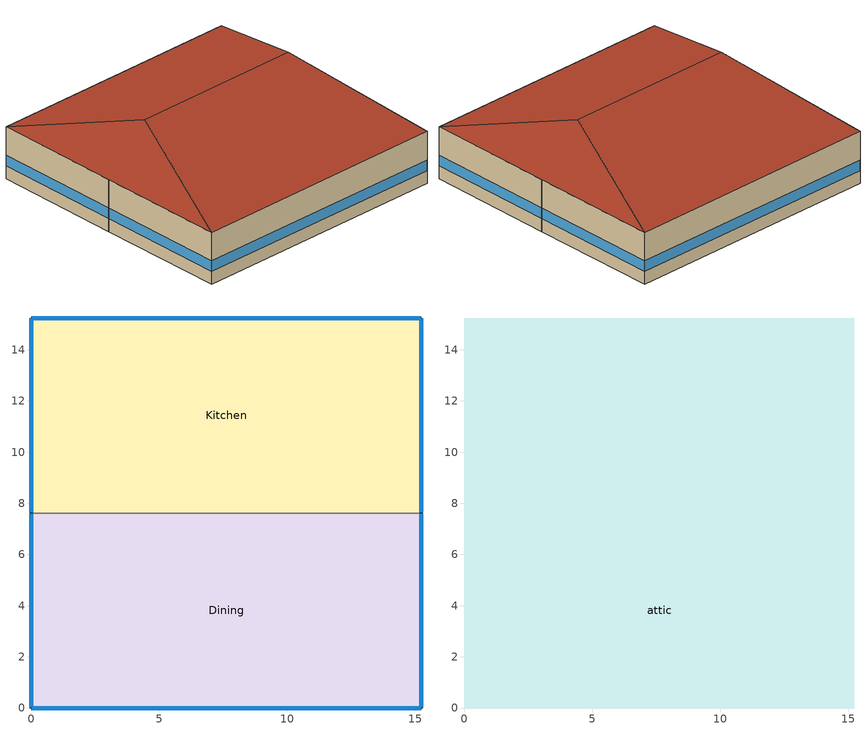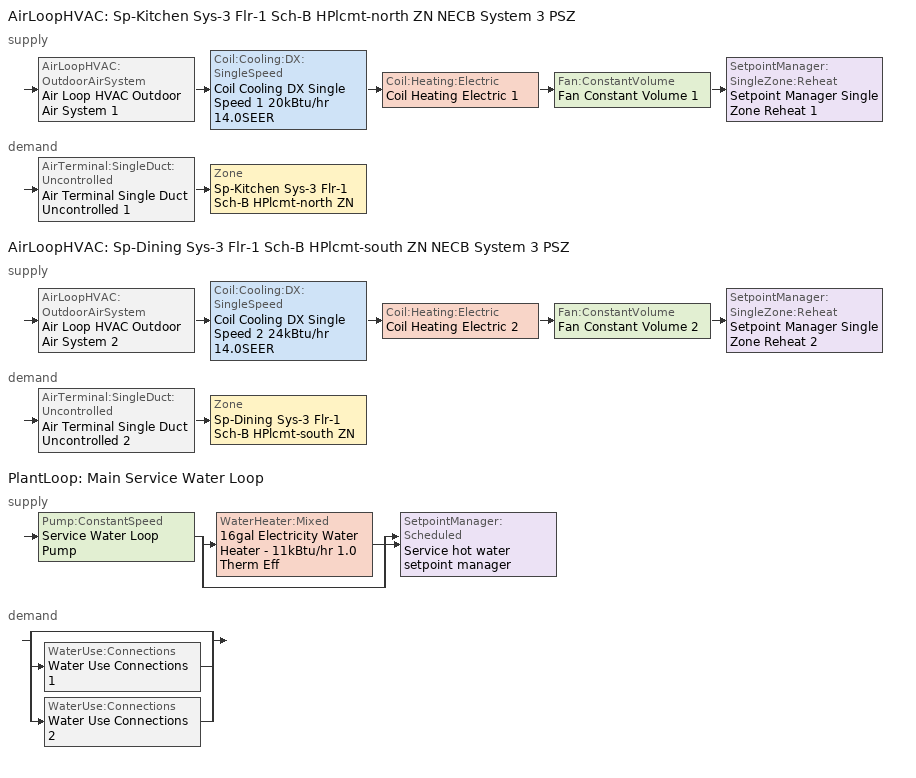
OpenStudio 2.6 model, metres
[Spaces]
Dining
 floor ground: 15.24,7.62 15.24,0 0,0 0,7.62 z0
 wall outside: 0,7.62 0,0 15.24,0 15.24,7.62 z0:3.05
 wall to Kitchen: 15.24,7.62 0,7.62 z0:3.05
 window: 15.24,0.03 15.24,7.6 / 0,7.6 0,0.03 z0.76:1.38; 0.03,0 15.22,0 z0.76:1.37
Kitchen
 floor ground: 15.24,15.24 15.24,7.62 0,7.62 0,15.24 z0
 wall outside: 15.24,7.62 15.24,15.24 0,15.24 0,7.62 z0:3.05
 window: 15.24,7.65 15.24,15.22 / 0,15.22 0,7.65 z0.76:1.38; 15.22,15.24 0.03,15.24 z0.76:1.37
attic
 floor to Dining: 15.24,7.62 15.24,0 0,0 0,7.62 z3.05
 floor to Kitchen: 15.24,15.24 15.24,7.62 0,7.62 0,15.24 z3.05
 roof outside: 12.7,7.62,5.59 15.24,15.24,3.05 0,15.24,3.05 2.54,7.62,5.59; 12.7,7.62,5.59 15.24,0,3.05 15.24,15.24,3.05; 2.54,7.62,5.59 0,15.24,3.05 0,0,3.05; 2.54,7.62,5.59 0,0,3.05 15.24,0,3.05 12.7,7.62,5.59
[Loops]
AirLoopHVAC 'Sp-Kitchen Sys-3 Flr-1 Sch-B HPlcmt-north ZN NECB System 3 PSZ'
 supply: AirLoopHVAC:OutdoorAirSystem 'Air Loop HVAC Outdoor Air System 1' > Coil:Cooling:DX:SingleSpeed 'Coil Cooling DX Single Speed 1 20kBtu/hr 14.0SEER' > Coil:Heating:Electric 'Coil Heating Electric 1' > Fan:ConstantVolume 'Fan Constant Volume 1' > SetpointManager:SingleZone:Reheat 'Setpoint Manager Single Zone Reheat 1'
 demand: AirTerminal:SingleDuct:Uncontrolled 'Air Terminal Single Duct Uncontrolled 1' > Zone 'Sp-Kitchen Sys-3 Flr-1 Sch-B HPlcmt-north ZN'
AirLoopHVAC 'Sp-Dining Sys-3 Flr-1 Sch-B HPlcmt-south ZN NECB System 3 PSZ'
 supply: AirLoopHVAC:OutdoorAirSystem 'Air Loop HVAC Outdoor Air System 2' > Coil:Cooling:DX:SingleSpeed 'Coil Cooling DX Single Speed 2 24kBtu/hr 14.0SEER' > Coil:Heating:Electric 'Coil Heating Electric 2' > Fan:ConstantVolume 'Fan Constant Volume 2' > SetpointManager:SingleZone:Reheat 'Setpoint Manager Single Zone Reheat 2'
 demand: AirTerminal:SingleDuct:Uncontrolled 'Air Terminal Single Duct Uncontrolled 2' > Zone 'Sp-Dining Sys-3 Flr-1 Sch-B HPlcmt-south ZN'
PlantLoop 'Main Service Water Loop'
 supply: Pump:ConstantSpeed 'Service Water Loop Pump' > split
  | WaterHeater:Mixed '16gal Electricity Water Heater - 11kBtu/hr 1.0 Therm Eff'
  | bypass
  join > SetpointManager:Scheduled 'Service hot water setpoint manager'
 demand: split
  | bypass
  | WaterUse:Connections 'Water Use Connections 1'
  | WaterUse:Connections 'Water Use Connections 2'
[Site]
Kuujjuaq AP_QC_CAN: Latitude {deg}=58.1; Longitude {deg}=-68.417; Time Zone {hr}=-5; Elevation {m}=39.9; Terrain=City
[Building]
QuickServiceRestaurant-CAN_QC_Kuujjuaq.AP.719060_CWEC2016.epw created: 2018-10-11 19:08:38 +0000: North Axis {deg}=0; Default Construction Set=BTAP-Mass at hdd = 8550.0; Standards Number of Stories=1; Standards Number of Above Ground Stories=1; Standards Building Type=QuickServiceRestaurant
[Site:WaterMainsTemperature]
Calculation Method=Correlation; Annual Average Outdoor Air Temperature {C}=-3.825; Maximum Difference In Monthly Average Outdoor Air Temperatures {deltaC}=36
[Site:GroundTemperature:BuildingSurface]
19.527, 19.502, 19.536, 19.598, 20.002, 21.64, 22.225, 22.375, 21.449, 20.121, 19.802, 19.633
[ClimateZones]
Climate Zone Institution Name 2=CEC; Climate Zone Document Name 2=California Climate Zone Descriptions; Climate Zone Document Year 2=1995
[SizingPeriod:DesignDay] Barometric Pressure {Pa}=100847; Sky Clearness=0; Rain Indicator=0; Snow Indicator=0; Day of Month=21; Daylight Saving Time Indicator=0; Humidity Indicating Type=Wetbulb; Dry-Bulb Temperature Range Modifier Type=DefaultMultipliers
Name | Maximum Dry-Bulb Temperature {C} | Daily Dry-Bulb Temperature Range {deltaC} | Humidity Indicating Conditions at Maximum Dry-Bulb | Wind Speed {m/s} | Wind Direction {deg} | Month | Day Type | Solar Model Indicator | ASHRAE Taub | ASHRAE Taud
Kuujjuaq AP Ann Htg 99.6% Condns DB | -36.2 | 0 | -36.2 | 2.2 | 220 | 1 | WinterDesignDay | ASHRAEClearSky
Kuujjuaq AP Ann Clg .4% Condns DB=>MWB | 24.1 | 10.3 | 16.2 | 4 | 210 | 7 | SummerDesignDay | ASHRAETau | 0.364 | 2.418
[Material:NoMass] Roughness=Smooth; Thermal Absorptance=0.9; Solar Absorptance=0.7
Name | Thermal Resistance {m2-K/W} | Visible Absorptance
Typical Carpet Pad | 0.21648 | 0.8
Typical Insulation 1 | 6.78179 | 0.7
Typical Insulation 2 | 5.19354 | 0.7
Typical Insulation 3 | 8.26445 | 0.7
Typical Carpet Pad 2 | 2.57255 | 0.8
Typical Carpet Pad 3 | 4.69593 | 0.8
Typical Insulation 4 | 0.714268 | 0.7
Typical Insulation 5 | 0.714286 | 0.7
[Material]
Name | Roughness | Thickness {m} | Conductivity {W/m-K} | Density {kg/m3} | Specific Heat {J/kg-K} | Thermal Absorptance | Solar Absorptance | Visible Absorptance
100mm Normalweight concrete floor | MediumSmooth | 0.1016 | 2.31 | 2322 | 832
G01 13mm gypsum board | Smooth | 0.0127 | 0.16 | 800 | 1090 | 0.9 | 0.7 | 0.5
G05 25mm wood | MediumSmooth | 0.0254 | 0.15 | 608 | 1630 | 0.9 | 0.5 | 0.5
4 in. Normalweight Concrete Floor | MediumRough | 0.1016 | 2.31 | 2322 | 832 | 0.9 | 0.7 | 0.7
1IN Stucco | Smooth | 0.0253 | 0.6918 | 1858 | 837 | 0.9 | 0.7 | 0.92
8IN CONCRETE HW RefBldg | Rough | 0.2032 | 1.311 | 2240 | 836.8 | 0.9 | 0.7 | 0.7
1/2IN Gypsum | Smooth | 0.0127 | 0.16 | 784.9 | 830 | 0.9 | 0.4 | 0.4
Metal Roof Surface; F08 Metal surface | Smooth | 0.0008 | 45.28 | 7824 | 500 | 0.9 | 0.7 | 0.7
6 in. Normalweight Concrete Floor | MediumRough | 0.1524 | 2.31 | 2322 | 832 | 0.9 | 0.7 | 0.7
[Construction]
BTAP-Int-Floor: 100mm Normalweight concrete floor, Typical Carpet Pad
BTAP-Int-Wall: G01 13mm gypsum board, G01 13mm gypsum board
BTAP-Int-Ceiling: Typical Carpet Pad, 100mm Normalweight concrete floor
BTAP-Ext-DaylightDiffuser: SimpleGlazing
BTAP-Int-Door: G05 25mm wood
BTAP-Ext-Floor-Mass:U-0.142: Typical Insulation 1, 4 in. Normalweight Concrete Floor, Typical Carpet Pad
BTAP-Ext-Wall-Mass:U-0.183: 1IN Stucco, 8IN CONCRETE HW RefBldg, Typical Insulation 2, 1/2IN Gypsum
BTAP-Ext-Roof-Metal:U-0.12099999999999998: Metal Roof Surface, Typical Insulation 3
BTAP-Grnd-Floor-Mass:U-0.379: 6 in. Normalweight Concrete Floor, Typical Carpet Pad 2
BTAP-Grnd-Roof-Mass:U-0.21: 6 in. Normalweight Concrete Floor, Typical Carpet Pad 3
BTAP-Ext-Door:U-1.4: F08 Metal surface, Typical Insulation 4
BTAP-Ext-OverHeadDoor:U-1.4: Typical Insulation 5
BTAP-Ext-DaylightDiffuser:U=0.140 SHGC=0.600: SimpleGlazing:U=0.140 SHGC=0.600
[DefaultConstructionSet]
BTAP-Mass at hdd = 8550.0: Default Exterior Surface Constructions=BTAP-Mass at hdd = 8550.0; Default Interior Surface Constructions=Default Surface Constructions 2; Default Ground Contact Surface Constructions=BTAP-Mass at hdd = 8550.0 1; Default Exterior SubSurface Constructions=BTAP-Mass at hdd = 8550.0; Default Interior SubSurface Constructions=Default Sub Surface Constructions 2; Interior Partition Construction=BTAP-Int-Door
[DefaultSurfaceConstructions]
Name | Floor Construction | Wall Construction | Roof Ceiling Construction
Default Surface Constructions 2 | BTAP-Int-Floor | BTAP-Int-Wall | BTAP-Int-Ceiling
BTAP-Mass at hdd = 8550.0 | BTAP-Ext-Floor-Mass:U-0.142 | BTAP-Ext-Wall-Mass:U-0.183 | BTAP-Ext-Roof-Metal:U-0.12099999999999998
BTAP-Mass at hdd = 8550.0 1 | BTAP-Grnd-Floor-Mass:U-0.379 | BTAP-Grnd-Roof-Mass:U-0.21 | BTAP-Grnd-Roof-Mass:U-0.21
[DefaultSubSurfaceConstructions]
Name | Fixed Window Construction | Operable Window Construction | Door Construction | Glass Door Construction | Overhead Door Construction | Skylight Construction | Tubular Daylight Dome Construction | Tubular Daylight Diffuser Construction
Default Sub Surface Constructions 2 | BTAP-Ext-DaylightDiffuser | BTAP-Ext-DaylightDiffuser | BTAP-Int-Door
BTAP-Mass at hdd = 8550.0 | BTAP-Ext-DaylightDiffuser:U=0.140 SHGC=0.600 | BTAP-Ext-DaylightDiffuser:U=0.140 SHGC=0.600 | BTAP-Ext-Door:U-1.4 | BTAP-Ext-DaylightDiffuser:U=0.140 SHGC=0.600 | BTAP-Ext-OverHeadDoor:U-1.4 | BTAP-Ext-DaylightDiffuser:U=0.140 SHGC=0.600 | BTAP-Ext-DaylightDiffuser:U=0.140 SHGC=0.600 | BTAP-Ext-DaylightDiffuser:U=0.140 SHGC=0.600
[WindowMaterial:SimpleGlazingSystem] Solar Heat Gain Coefficient=0.6; Visible Transmittance=0.21
Name | U-Factor {W/m2-K}
SimpleGlazing | 2.2
SimpleGlazing:U=0.140 SHGC=0.600 | 1.4
[Space]
Name | Space Type | Building Story | Thermal Zone | Part of Total Floor Area
Dining | Space Function Dining area - bar lounge/leisure dining | Building Story 1 | Sp-Dining Sys-3 Flr-1 Sch-B HPlcmt-south ZN | Yes
Kitchen | Space Function Food preparation area | Building Story 1 | Sp-Kitchen Sys-3 Flr-1 Sch-B HPlcmt-north ZN | Yes
attic | Space Function - undefined - | Building Story 2 | Sp-attic Sys-0 Flr-2 Sch-- undefined - HPlcmt-core ZN | No
[BuildingStory]
Name | Nominal Z Coordinate {m}
Building Story 1 | 0
Building Story 2 | 3.0488
[SpaceType] Standards Building Type=Space Function
Name | Default Schedule Set | Design Specification Outdoor Air Object | Standards Space Type
Space Function - undefined - | Space Function - undefined - Schedule Set | Space Function - undefined - Ventilation | - undefined -
Space Function Dining area - bar lounge/leisure dining | Space Function Dining area - bar lounge/leisure dining Schedule Set | Space Function Dining area - bar lounge/leisure dining Ventilation | Dining area - bar lounge/leisure dining
Space Function Food preparation area | Space Function Food preparation area Schedule Set | Space Function Food preparation area Ventilation | Food preparation area
[DesignSpecification:OutdoorAir] Outdoor Air Flow per Person {m3/s-person}=0; Outdoor Air Flow Air Changes per Hour {1/hr}=0
Name | Outdoor Air Flow per Floor Area {m3/s-m2} | Outdoor Air Method | Outdoor Air Flow Rate {m3/s}
Space Function - undefined - Ventilation | 0
Space Function Dining area - bar lounge/leisure dining Ventilation | 0.0035814 | Sum | 0
Space Function Food preparation area Ventilation | 0.0013716 | Sum | 0
[DefaultScheduleSet] Infiltration Schedule=Always On
Name | Number of People Schedule | People Activity Level Schedule | Lighting Schedule | Electric Equipment Schedule
Space Function - undefined - Schedule Set
Space Function Dining area - bar lounge/leisure dining Schedule Set; Space Function Food preparation area Schedule Set | NECB-B-Occupancy | NECB-Activity | NECB-B-Occupancy-NECB-B-Lighting-0.0-0.0-0.67-Light Ruleset | NECB-B-Electric-Equipment
[ThermostatSetpoint:DualSetpoint]
Name | Heating Setpoint Temperature Schedule | Cooling Setpoint Temperature Schedule
Space Function - undefined - Thermostat 2
Space Function Food preparation area Thermostat 2; Space Function Dining area - bar lounge/leisure dining Thermostat 2 | NECB-B-Thermostat Setpoint-Heating | NECB-B-Thermostat Setpoint-Cooling
[People:Definition] Number of People Calculation Method=People/Area; Fraction Radiant=0.3
Name | People per Space Floor Area {person/m2}
Space Function Dining area - bar lounge/leisure dining People Definition | 0.100036
Space Function Food preparation area People Definition | 0.0500182
[People] Work Efficiency Schedule=Work Efficiency Schedule; Clothing Insulation Schedule=Clothing Schedule; Air Velocity Schedule=Air Velocity Schedule; Multiplier=1
Name | People Definition | Space or SpaceType
Space Function Dining area - bar lounge/leisure dining People | Space Function Dining area - bar lounge/leisure dining People Definition | Space Function Dining area - bar lounge/leisure dining
Space Function Food preparation area People | Space Function Food preparation area People Definition | Space Function Food preparation area
[Lights:Definition] Design Level Calculation Method=Watts/Area; Fraction Radiant=0.5; Fraction Visible=0.2
Name | Watts per Space Floor Area {W/m2}
Space Function Dining area - bar lounge/leisure dining Lights Definition | 9.99992
Space Function Food preparation area Lights Definition | 11.3999
[Lights] Fraction Replaceable=1
Name | Lights Definition | Space or SpaceType
Space Function Dining area - bar lounge/leisure dining Lights | Space Function Dining area - bar lounge/leisure dining Lights Definition | Space Function Dining area - bar lounge/leisure dining
Space Function Food preparation area Lights | Space Function Food preparation area Lights Definition | Space Function Food preparation area
[ElectricEquipment:Definition] Design Level Calculation Method=Watts/Area; Fraction Radiant=0.5
Name | Watts per Space Floor Area {W/m2}
Space Function Dining area - bar lounge/leisure dining Elec Equip Definition | 1.00036
Space Function Food preparation area Elec Equip Definition | 10.0036
[ElectricEquipment]
Name | Electric Equipment Definition | Space or SpaceType
Space Function Dining area - bar lounge/leisure dining Elec Equip | Space Function Dining area - bar lounge/leisure dining Elec Equip Definition | Space Function Dining area - bar lounge/leisure dining
Space Function Food preparation area Elec Equip | Space Function Food preparation area Elec Equip Definition | Space Function Food preparation area
[SpaceInfiltration:DesignFlowRate] Schedule=Always On Discrete; Design Flow Rate Calculation Method=Flow/ExteriorArea; Flow per Exterior Surface Area {m3/s-m2}=0.00025; Constant Term Coefficient=0; Temperature Term Coefficient=0; Velocity Term Coefficient=0.224; Velocity Squared Term Coefficient=0
Name | Space or SpaceType
attic Infiltration | attic
Dining Infiltration | Dining
Kitchen Infiltration | Kitchen
[ThermalZone] Use Ideal Air Loads=No
Name | Thermostat
Sp-attic Sys-0 Flr-2 Sch-- undefined - HPlcmt-core ZN | Space Function - undefined - Thermostat 2
Sp-Kitchen Sys-3 Flr-1 Sch-B HPlcmt-north ZN | Space Function Food preparation area Thermostat 2
Sp-Dining Sys-3 Flr-1 Sch-B HPlcmt-south ZN | Space Function Dining area - bar lounge/leisure dining Thermostat 2
[Sizing:Zone] Zone Cooling Design Supply Air Temperature Input Method=SupplyAirTemperature; Zone Cooling Design Supply Air Temperature Difference {deltaC}=11.11; Zone Heating Design Supply Air Temperature Input Method=SupplyAirTemperature; Zone Heating Design Supply Air Temperature Difference {deltaC}=11.11; Zone Cooling Design Supply Air Humidity Ratio {kg-H2O/kg-air}=0.0085; Zone Heating Design Supply Air Humidity Ratio {kg-H2O/kg-air}=0.008; Cooling Design Air Flow Method=DesignDay; Heating Design Air Flow Method=DesignDay; Account for Dedicated Outdoor Air System=No; Dedicated Outdoor Air System Control Strategy=NeutralSupplyAir; Dedicated Outdoor Air Low Setpoint Temperature for Design {C}=autosize; Dedicated Outdoor Air High Setpoint Temperature for Design {C}=autosize
Name | Zone Cooling Design Supply Air Temperature {C} | Zone Heating Design Supply Air Temperature {C} | Zone Heating Sizing Factor | Zone Cooling Sizing Factor
Sp-attic Sys-0 Flr-2 Sch-- undefined - HPlcmt-core ZN | 14 | 40
Sp-Kitchen Sys-3 Flr-1 Sch-B HPlcmt-north ZN; Sp-Dining Sys-3 Flr-1 Sch-B HPlcmt-south ZN | 13 | 43 | 1.3 | 1.1
[Zone equipment]
Sp-Kitchen Sys-3 Flr-1 Sch-B HPlcmt-north ZN: Air Terminal Single Duct Uncontrolled 1, Zone HVAC Baseboard Convective Electric 1
Sp-Dining Sys-3 Flr-1 Sch-B HPlcmt-south ZN: Air Terminal Single Duct Uncontrolled 2, Zone HVAC Baseboard Convective Electric 2
[AirLoopHVAC] Design Supply Air Flow Rate {m3/s}=AutoSize
Name | Availability Schedule
Sp-Kitchen Sys-3 Flr-1 Sch-B HPlcmt-north ZN NECB System 3 PSZ | Always On Discrete
Sp-Dining Sys-3 Flr-1 Sch-B HPlcmt-south ZN NECB System 3 PSZ | Sp-Dining Sys-3 Flr-1 Sch-B HPlcmt-south ZN NECB System 3 PSZ Occ Sch
[Sizing:System] Type of Load to Size On=Sensible; Design Outdoor Air Flow Rate {m3/s}=Autosize; Minimum System Air Flow Ratio=1; Preheat Design Temperature {C}=7; Preheat Design Humidity Ratio {kg-H2O/kg-Air}=0.008; Precool Design Temperature {C}=13; Precool Design Humidity Ratio {kg-H2O/kg-Air}=0.008; Central Cooling Design Supply Air Temperature {C}=13; Central Heating Design Supply Air Temperature {C}=43; Sizing Option=NonCoincident; 100% Outdoor Air in Cooling=No; 100% Outdoor Air in Heating=No; Central Cooling Design Supply Air Humidity Ratio {kg-H2O/kg-Air}=0.0085; Central Heating Design Supply Air Humidity Ratio {kg-H2O/kg-Air}=0.008; Cooling Design Air Flow Method=DesignDay; Cooling Design Air Flow Rate {m3/s}=0; Heating Design Air Flow Method=DesignDay; Heating Design Air Flow Rate {m3/s}=0; System Outdoor Air Method=ZoneSum; Zone Maximum Outdoor Air Fraction=1; Cooling Supply Air Flow Rate Per Floor Area {m3/s-m2}=0.00996765; Cooling Fraction of Autosized Cooling Supply Air Flow Rate=1; Cooling Supply Air Flow Rate Per Unit Cooling Capacity {m3/s-W}=3.94755e-05; Heating Supply Air Flow Rate Per Floor Area {m3/s-m2}=0.00996765; Heating Fraction of Autosized Heating Supply Air Flow Rate=1; Heating Fraction of Autosized Cooling Supply Air Flow Rate=1; Heating Supply Air Flow Rate Per Unit Heating Capacity {m3/s-W}=3.15882e-05; Cooling Design Capacity Method=CoolingDesignCapacity; Cooling Design Capacity {W}=autosize; Cooling Design Capacity Per Floor Area {W/m2}=234.7; Fraction of Autosized Cooling Design Capacity=1; Heating Design Capacity Method=HeatingDesignCapacity; Heating Design Capacity {W}=autosize; Heating Design Capacity Per Floor Area {W/m2}=157; Fraction of Autosized Heating Design Capacity=1; Central Cooling Capacity Control Method=OnOff
Sp-Kitchen Sys-3 Flr-1 Sch-B HPlcmt-north ZN NECB System 3 PSZ; Sp-Dining Sys-3 Flr-1 Sch-B HPlcmt-south ZN NECB System 3 PSZ
[Fan:ConstantVolume] Availability Schedule=Always On Discrete; Fan Efficiency=0.39975; Pressure Rise {Pa}=640; Maximum Flow Rate {m3/s}=AutoSize; Motor Efficiency=0.615
Fan Constant Volume 1; Fan Constant Volume 2
[Coil:Heating:Electric] Availability Schedule=Always On Discrete
Coil Heating Electric 1; Coil Heating Electric 2
[Coil:Cooling:DX:SingleSpeed] Availability Schedule=Always On Discrete; Rated Total Cooling Capacity {W}=autosize; Rated Sensible Heat Ratio=autosize; Rated COP {W/W}=3.8248; Rated Air Flow Rate {m3/s}=autosize; Rated Evaporator Fan Power Per Volume Flow Rate {W/(m3/s)}=773.3; Total Cooling Capacity Function of Temperature Curve=DXCOOL-NECB2011-REF-CAPFT; Total Cooling Capacity Function of Flow Fraction Curve=DXCOOL-NECB2011-REF-CAPFFLOW; Energy Input Ratio Function of Temperature Curve=DXCOOL-NECB2011-REF-COOLEIRFT; Energy Input Ratio Function of Flow Fraction Curve=DXCOOL-NECB2011-REF-COOLEIRFFLOW; Part Load Fraction Correlation Curve=DXCOOL-NECB2011-REF-COOLPLFFPLR; Condenser Type=AirCooled; Evaporative Condenser Effectiveness=0; Evaporative Condenser Air Flow Rate {m3/s}=Autosize; Evaporative Condenser Pump Rated Power Consumption {W}=Autosize; Crankcase Heater Capacity {W}=0; Maximum Outdoor Dry-Bulb Temperature for Crankcase Heater Operation {C}=0; Basin Heater Capacity {W/K}=0; Basin Heater Setpoint Temperature {C}=10
Coil Cooling DX Single Speed 1 20kBtu/hr 14.0SEER; Coil Cooling DX Single Speed 2 24kBtu/hr 14.0SEER
[Controller:OutdoorAir] Minimum Outdoor Air Flow Rate {m3/s}=autosize; Maximum Outdoor Air Flow Rate {m3/s}=Autosize; Economizer Control Type=NoEconomizer; Economizer Control Action Type=ModulateFlow; Economizer Maximum Limit Dry-Bulb Temperature {C}=28; Economizer Maximum Limit Enthalpy {J/kg}=64000; Economizer Minimum Limit Dry-Bulb Temperature {C}=-100; Lockout Type=NoLockout; Minimum Limit Type=FixedMinimum; High Humidity Control=No; Heat Recovery Bypass Control Type=BypassWhenOAFlowGreaterThanMinimum
Name | Minimum Outdoor Air Schedule | Controller Mechanical Ventilation
Controller Outdoor Air 1 | Always On Discrete | Controller Mechanical Ventilation 1
Controller Outdoor Air 2 | Sp-Dining Sys-3 Flr-1 Sch-B HPlcmt-south ZN NECB System 3 PSZ Occ Sch | Controller Mechanical Ventilation 2
[Controller:MechanicalVentilation] Availability Schedule=Always On Discrete; System Outdoor Air Method=ZoneSum
Controller Mechanical Ventilation 1; Controller Mechanical Ventilation 2
[AirLoopHVAC:OutdoorAirSystem]
Name | Controller
Air Loop HVAC Outdoor Air System 1 | Controller Outdoor Air 1
Air Loop HVAC Outdoor Air System 2 | Controller Outdoor Air 2
[SetpointManager:SingleZone:Reheat] Minimum Supply Air Temperature {C}=13; Maximum Supply Air Temperature {C}=43
Name | Control Zone
Setpoint Manager Single Zone Reheat 1 | Sp-Kitchen Sys-3 Flr-1 Sch-B HPlcmt-north ZN
Setpoint Manager Single Zone Reheat 2 | Sp-Dining Sys-3 Flr-1 Sch-B HPlcmt-south ZN
[AirTerminal:SingleDuct:Uncontrolled] Availability Schedule=Always On Discrete; Maximum Air Flow Rate {m3/s}=AutoSize
Air Terminal Single Duct Uncontrolled 1; Air Terminal Single Duct Uncontrolled 2
[ZoneHVAC:Baseboard:Convective:Electric] Availability Schedule=Always On Discrete; Nominal Capacity {W}=autosize; Efficiency=1
Zone HVAC Baseboard Convective Electric 1; Zone HVAC Baseboard Convective Electric 2
[PlantLoop]
Main Service Water Loop: Glycol Concentration=0; Maximum Loop Temperature {C}=60; Minimum Loop Temperature {C}=10; Plant Loop Volume {m3}=Autocalculate; Load Distribution Scheme=Optimal
[Sizing:Plant]
Main Service Water Loop: Loop Type=Heating; Design Loop Exit Temperature {C}=60; Loop Design Temperature Difference {deltaC}=5; Sizing Option=NonCoincident; Zone Timesteps in Averaging Window=1; Coincident Sizing Factor Mode=None
[SetpointManager:Scheduled]
Service hot water setpoint manager: Control Variable=Temperature; Schedule=Service Water Loop Temp - 140F
[Pump:ConstantSpeed]
Service Water Loop Pump: Rated Flow Rate {m3/s}=autosize; Rated Pump Head {Pa}=20.3187; Rated Power Consumption {W}=autosize; Motor Efficiency=0.7; Fraction of Motor Inefficiencies to Fluid Stream=0; Pump Control Type=Intermittent; Design Power Sizing Method=PowerPerFlowPerPressure; Design Electric Power per Unit Flow Rate {W/(m3/s)}=348701.1; Design Shaft Power per Unit Flow Rate per Unit Head {W-s/m3-Pa}=1.28205
[WaterHeater:Mixed]
16gal Electricity Water Heater - 11kBtu/hr 1.0 Therm Eff: Tank Volume {m3}=0.0599737; Setpoint Temperature Schedule=Service Water Loop Temp - 140F; Deadband Temperature Difference {deltaC}=2; Maximum Temperature Limit {C}=82.2222; Heater Control Type=Cycle; Heater Maximum Capacity {W}=3133.63; Heater Fuel Type=Electricity; Heater Thermal Efficiency=1; Off Cycle Parasitic Fuel Consumption Rate {W}=14.8432; Off Cycle Parasitic Fuel Type=Electricity; Off Cycle Parasitic Heat Fraction to Tank=0.8; On Cycle Parasitic Fuel Consumption Rate {W}=14.8432; On Cycle Parasitic Fuel Type=Electricity; On Cycle Parasitic Heat Fraction to Tank=0; Ambient Temperature Indicator=Schedule; Ambient Temperature Schedule=Water Heater Ambient Temp Schedule - 70F; Off Cycle Loss Coefficient to Ambient Temperature {W/K}=1.33701; On Cycle Loss Coefficient to Ambient Temperature {W/K}=1.33701; Use Side Effectiveness=1; Source Side Effectiveness=1; Use Side Design Flow Rate {m3/s}=autosize; Source Side Design Flow Rate {m3/s}=autosize; Indirect Water Heating Recovery Time {hr}=1.5; Source Side Flow Control Mode=IndirectHeatPrimarySetpoint
[WaterUse:Connections]
Name | Water Use Equipment Name 1
Water Use Connections 1 | Dining Service Water Use 0.09gal/min
Water Use Connections 2 | Kitchen Service Water Use 0.06gal/min
[WaterUse:Equipment:Definition]
Name | Peak Flow Rate {m3/s} | Target Temperature Schedule | Sensible Fraction Schedule | Latent Fraction Schedule
Dining Service Water Use Def 0.09gal/min | 5.55312e-06 | Schedule Ruleset 5 | Schedule Ruleset 3 | Schedule Ruleset 4
Kitchen Service Water Use Def 0.06gal/min | 3.70208e-06 | Schedule Ruleset 8 | Schedule Ruleset 6 | Schedule Ruleset 7
[WaterUse:Equipment] Flow Rate Fraction Schedule=NECB-B-Service Water Heating
Name | Water Use Equipment Definition | Space
Dining Service Water Use 0.09gal/min | Dining Service Water Use Def 0.09gal/min | Dining
Kitchen Service Water Use 0.06gal/min | Kitchen Service Water Use Def 0.06gal/min | Kitchen
[HeatExchanger:AirToAir:SensibleAndLatent] Availability Schedule=Always On Discrete; Nominal Supply Air Flow Rate {m3/s}=autosize; Sensible Effectiveness at 100% Heating Air Flow=0.5; Latent Effectiveness at 100% Heating Air Flow=0.5; Sensible Effectiveness at 75% Heating Air Flow=0.5; Latent Effectiveness at 75% Heating Air Flow=0.5; Sensible Effectiveness at 100% Cooling Air Flow=0.5; Latent Effectiveness at 100% Cooling Air Flow=0.5; Sensible Effectiveness at 75% Cooling Air Flow=0.5; Latent Effectiveness at 75% Cooling Air Flow=0.5; Supply Air Outlet Temperature Control=Yes; Heat Exchanger Type=Rotary; Frost Control Type=ExhaustOnly; Threshold Temperature {C}=-23.3; Initial Defrost Time Fraction=0.167; Rate of Defrost Time Fraction Increase {1/K}=1.44; Economizer Lockout=Yes
Name | Nominal Electric Power {W}
Sp-Dining Sys-3 Flr-1 Sch-B HPlcmt-south ZN NECB System 3 PSZ ERV | 348.521
Sp-Kitchen Sys-3 Flr-1 Sch-B HPlcmt-north ZN NECB System 3 PSZ ERV | 164.327
[SetpointManager:OutdoorAirPretreat] Minimum Setpoint Temperature {C}=-99; Maximum Setpoint Temperature {C}=99; Minimum Setpoint Humidity Ratio {kgWater/kgDryAir}=1e-05; Maximum Setpoint Humidity Ratio {kgWater/kgDryAir}=1
Setpoint Manager Outdoor Air Pretreat 1; Setpoint Manager Outdoor Air Pretreat 2
[AvailabilityManager:NightCycle]
Availability Manager Night Cycle 1: Control Type=CycleOnAny; Thermostat Tolerance {deltaC}=1; Cycling Run Time {s}=3600
[Schedule:Ruleset]
Always On: Default Day Schedule=Always On Default
Clothing Schedule: Default Day Schedule=Clothing Schedule Default Winter Clothes
Air Velocity Schedule: Default Day Schedule=Air Velocity Schedule Default
Work Efficiency Schedule: Default Day Schedule=Work Efficiency Schedule Default
NECB-B-Occupancy: Default Day Schedule=NECB-B-Occupancy Default
NECB-Activity: Default Day Schedule=NECB-Activity Default; Summer Design Day Schedule=NECB-Activity Summer Design Day; Winter Design Day Schedule=NECB-Activity Winter Design Day
NECB-B-Occupancy-NECB-B-Lighting-0.0-0.0-0.67-Light Ruleset: Default Day Schedule=NECB-B-Occupancy-NECB-B-Lighting-0.0-0.0-0.67-Light Default
NECB-B-Electric-Equipment: Default Day Schedule=NECB-B-Electric-Equipment Default
NECB-B-Thermostat Setpoint-Heating: Default Day Schedule=NECB-B-Thermostat Setpoint-Heating Default
NECB-B-Thermostat Setpoint-Cooling: Default Day Schedule=NECB-B-Thermostat Setpoint-Cooling Default
Service Water Loop Temp - 140F: Default Day Schedule=Service Water Loop Temp - 140F Default
Water Heater Ambient Temp Schedule - 70F: Default Day Schedule=Water Heater Ambient Temp Schedule - 70F Default
Schedule Ruleset 3: Default Day Schedule=Schedule Day 5
Schedule Ruleset 4: Default Day Schedule=Schedule Day 6
Schedule Ruleset 5: Default Day Schedule=Schedule Day 7
NECB-B-Service Water Heating: Default Day Schedule=NECB-B-Service Water Heating Default
Schedule Ruleset 6: Default Day Schedule=Schedule Day 8
Schedule Ruleset 7: Default Day Schedule=Schedule Day 9
Schedule Ruleset 8: Default Day Schedule=Schedule Day 10
Sp-Dining Sys-3 Flr-1 Sch-B HPlcmt-south ZN NECB System 3 PSZ Occ Sch: Default Day Schedule=Sp-Dining Sys-3 Flr-1 Sch-B HPlcmt-south ZN NECB System 3 PSZ Occ Sch Default; Summer Design Day Schedule=Sp-Dining Sys-3 Flr-1 Sch-B HPlcmt-south ZN NECB System 3 PSZ Occ Sch Summer Design Day; Winter Design Day Schedule=Sp-Dining Sys-3 Flr-1 Sch-B HPlcmt-south ZN NECB System 3 PSZ Occ Sch Winter Design Day
[Schedule:Day]
Always On Default; Clothing Schedule Default Winter Clothes; Sp-Dining Sys-3 Flr-1 Sch-B HPlcmt-south ZN NECB System 3 PSZ Occ Sch Default; Sp-Dining Sys-3 Flr-1 Sch-B HPlcmt-south ZN NECB System 3 PSZ Occ Sch Winter Design Day; Sp-Dining Sys-3 Flr-1 Sch-B HPlcmt-south ZN NECB System 3 PSZ Occ Sch Summer Design Day: 24, 0, 1
Clothing Schedule Summer Clothes: 24, 0, 0.5
Air Velocity Schedule Default; Schedule Day 5; Schedule Day 8: 24, 0, 0.2
Work Efficiency Schedule Default: 24, 0, 0
NECB-B-Occupancy Default; NECB-B-Occupancy Default|Wkdy Day: 1, 0, 0.3, 2, 0, 0.1, 9, 0, 0, 10, 0, 0.1, 11, 0, 0.2, 12, 0, 0.5, 13, 0, 0.9, 14, 0, 0.8, 15, 0, 0.5, 17, 0, 0.2, 18, 0, 0.3, 19, 0, 0.6, 22, 0, 0.9, 23, 0, 0.6, 24, 0, 0.4
NECB-B-Occupancy Sat Day: 1, 0, 0.5, 2, 0, 0.3, 9, 0, 0, 10, 0, 0.1, 11, 0, 0.2, 12, 0, 0.5, 13, 0, 0.9, 14, 0, 0.8, 15, 0, 0.5, 17, 0, 0.2, 18, 0, 0.3, 19, 0, 0.6, 22, 0, 0.9, 24, 0, 0.6
NECB-B-Occupancy Sun|Hol Day: 1, 0, 0.1, 2, 0, 0.3, 10, 0, 0, 11, 0, 0.1, 12, 0, 0.4, 14, 0, 0.5, 15, 0, 0.4, 18, 0, 0.2, 19, 0, 0.5, 21, 0, 0.7, 22, 0, 0.5, 23, 0, 0.3, 24, 0, 0.1
NECB-Activity Default; NECB-Activity Winter Design Day; NECB-Activity Summer Design Day: 24, 0, 130
NECB-B-Occupancy-NECB-B-Lighting-0.0-0.0-0.67-Light Default; NECB-B-Occupancy-NECB-B-Lighting-0.0-0.0-0.67-Default|Wkdy-Light Day; NECB-B-Occupancy-NECB-B-Lighting-0.0-0.0-0.67-Sat-Light Day; NECB-B-Electric-Equipment Default; NECB-B-Electric-Equipment Default|Wkdy Day; NECB-B-Electric-Equipment Sat Day: 1, 0, 0.9, 2, 0, 0.5, 9, 0, 0.1, 10, 0, 0.5, 11, 0, 0.7, 24, 0, 0.9
NECB-B-Occupancy-NECB-B-Lighting-0.0-0.0-0.67-Sun|Hol-Light Day; NECB-B-Electric-Equipment Sun|Hol Day: 2, 0, 0.5, 10, 0, 0.1, 11, 0, 0.5, 23, 0, 0.9, 24, 0, 0.5
NECB-B-Thermostat Setpoint-Heating Default; NECB-B-Thermostat Setpoint-Heating Default|Wkdy Day; NECB-B-Thermostat Setpoint-Heating Sat Day: 2, 0, 22, 8, 0, 18, 9, 0, 20, 24, 0, 22
NECB-B-Thermostat Setpoint-Heating Sun|Hol Day: 1, 0, 18, 2, 0, 22, 9, 0, 18, 10, 0, 20, 23, 0, 22, 24, 0, 18
NECB-B-Thermostat Setpoint-Cooling Default; NECB-B-Thermostat Setpoint-Cooling Default|Wkdy Day; NECB-B-Thermostat Setpoint-Cooling Sat Day: 1, 0, 24, 8, 0, 35, 24, 0, 24
NECB-B-Thermostat Setpoint-Cooling Sun|Hol Day: 9, 0, 35, 23, 0, 24, 24, 0, 35
Service Water Loop Temp - 140F Default; Schedule Day 7; Schedule Day 10: 24, 0, 60
Water Heater Ambient Temp Schedule - 70F Default: 24, 0, 21.1111
Schedule Day 6; Schedule Day 9: 24, 0, 0.05
NECB-B-Service Water Heating Default; NECB-B-Service Water Heating Default|Wkdy Day: 1, 0, 0.6, 2, 0, 0.5, 9, 0, 0.05, 11, 0, 0.7, 12, 0, 0.4, 13, 0, 0.5, 15, 0, 0.6, 16, 0, 0.4, 18, 0, 0.3, 19, 0, 0.4, 20, 0, 0.5, 22, 0, 0.8, 24, 0, 0.9
NECB-B-Service Water Heating Sat Day: 1, 0, 0.7, 2, 0, 0.6, 9, 0, 0.05, 11, 0, 0.7, 12, 0, 0.4, 13, 0, 0.5, 15, 0, 0.6, 16, 0, 0.4, 18, 0, 0.3, 19, 0, 0.4, 20, 0, 0.5, 22, 0, 0.8, 24, 0, 0.9
NECB-B-Service Water Heating Sun|Hol Day: 1, 0, 0.5, 2, 0, 0.6, 9, 0, 0.05, 11, 0, 0.7, 12, 0, 0.4, 13, 0, 0.5, 15, 0, 0.6, 16, 0, 0.4, 18, 0, 0.3, 19, 0, 0.4, 20, 0, 0.5, 22, 0, 0.8, 24, 0, 0.5
Sp-Dining Sys-3 Flr-1 Sch-B HPlcmt-south ZN NECB System 3 PSZ Occ Sch Monday; Sp-Dining Sys-3 Flr-1 Sch-B HPlcmt-south ZN NECB System 3 PSZ Occ Sch Tuesday; Sp-Dining Sys-3 Flr-1 Sch-B HPlcmt-south ZN NECB System 3 PSZ Occ Sch Wednesday; Sp-Dining Sys-3 Flr-1 Sch-B HPlcmt-south ZN NECB System 3 PSZ Occ Sch Thursday; Sp-Dining Sys-3 Flr-1 Sch-B HPlcmt-south ZN NECB System 3 PSZ Occ Sch Friday: 1, 0, 1, 10, 0, 0, 24, 0, 1
Sp-Dining Sys-3 Flr-1 Sch-B HPlcmt-south ZN NECB System 3 PSZ Occ Sch Saturday: 2, 0, 1, 10, 0, 0, 24, 0, 1
Sp-Dining Sys-3 Flr-1 Sch-B HPlcmt-south ZN NECB System 3 PSZ Occ Sch Sunday: 1, 0, 0, 2, 0, 1, 11, 0, 0, 23, 0, 1, 24, 0, 0
[Schedule:Rule] Date Specification Type=DateRange; Start Day=1
Name | Schedule Ruleset | Rule Order | Day Schedule | Start Month | End Month | End Day | Apply Monday | Apply Tuesday | Apply Wednesday | Apply Thursday | Apply Friday | Apply Saturday | Apply Sunday
Schedule Rule 1 | Clothing Schedule | 0 | Clothing Schedule Summer Clothes | 5 | 9 | 30
Schedule Rule 2 | NECB-B-Occupancy | 2 | NECB-B-Occupancy Default|Wkdy Day | 1 | 12 | 31 | Yes | Yes | Yes | Yes | Yes
Schedule Rule 3 | NECB-B-Occupancy | 1 | NECB-B-Occupancy Sat Day | 1 | 12 | 31 |  |  |  |  |  | Yes
Schedule Rule 4 | NECB-B-Occupancy | 0 | NECB-B-Occupancy Sun|Hol Day | 1 | 12 | 31 |  |  |  |  |  |  | Yes
Schedule Rule 5 | NECB-B-Occupancy-NECB-B-Lighting-0.0-0.0-0.67-Light Ruleset | 2 | NECB-B-Occupancy-NECB-B-Lighting-0.0-0.0-0.67-Default|Wkdy-Light Day | 1 | 12 | 31 | Yes | Yes | Yes | Yes | Yes
Schedule Rule 6 | NECB-B-Occupancy-NECB-B-Lighting-0.0-0.0-0.67-Light Ruleset | 1 | NECB-B-Occupancy-NECB-B-Lighting-0.0-0.0-0.67-Sat-Light Day | 1 | 12 | 31 |  |  |  |  |  | Yes
Schedule Rule 7 | NECB-B-Occupancy-NECB-B-Lighting-0.0-0.0-0.67-Light Ruleset | 0 | NECB-B-Occupancy-NECB-B-Lighting-0.0-0.0-0.67-Sun|Hol-Light Day | 1 | 12 | 31 |  |  |  |  |  |  | Yes
Schedule Rule 8 | NECB-B-Electric-Equipment | 2 | NECB-B-Electric-Equipment Default|Wkdy Day | 1 | 12 | 31 | Yes | Yes | Yes | Yes | Yes
Schedule Rule 9 | NECB-B-Electric-Equipment | 1 | NECB-B-Electric-Equipment Sat Day | 1 | 12 | 31 |  |  |  |  |  | Yes
Schedule Rule 10 | NECB-B-Electric-Equipment | 0 | NECB-B-Electric-Equipment Sun|Hol Day | 1 | 12 | 31 |  |  |  |  |  |  | Yes
Schedule Rule 11 | NECB-B-Thermostat Setpoint-Heating | 2 | NECB-B-Thermostat Setpoint-Heating Default|Wkdy Day | 1 | 12 | 31 | Yes | Yes | Yes | Yes | Yes
Schedule Rule 12 | NECB-B-Thermostat Setpoint-Heating | 1 | NECB-B-Thermostat Setpoint-Heating Sat Day | 1 | 12 | 31 |  |  |  |  |  | Yes
Schedule Rule 13 | NECB-B-Thermostat Setpoint-Heating | 0 | NECB-B-Thermostat Setpoint-Heating Sun|Hol Day | 1 | 12 | 31 |  |  |  |  |  |  | Yes
Schedule Rule 14 | NECB-B-Thermostat Setpoint-Cooling | 2 | NECB-B-Thermostat Setpoint-Cooling Default|Wkdy Day | 1 | 12 | 31 | Yes | Yes | Yes | Yes | Yes
Schedule Rule 15 | NECB-B-Thermostat Setpoint-Cooling | 1 | NECB-B-Thermostat Setpoint-Cooling Sat Day | 1 | 12 | 31 |  |  |  |  |  | Yes
Schedule Rule 16 | NECB-B-Thermostat Setpoint-Cooling | 0 | NECB-B-Thermostat Setpoint-Cooling Sun|Hol Day | 1 | 12 | 31 |  |  |  |  |  |  | Yes
Schedule Rule 17 | NECB-B-Service Water Heating | 2 | NECB-B-Service Water Heating Default|Wkdy Day | 1 | 12 | 31 | Yes | Yes | Yes | Yes | Yes
Schedule Rule 18 | NECB-B-Service Water Heating | 1 | NECB-B-Service Water Heating Sat Day | 1 | 12 | 31 |  |  |  |  |  | Yes
Schedule Rule 19 | NECB-B-Service Water Heating | 0 | NECB-B-Service Water Heating Sun|Hol Day | 1 | 12 | 31 |  |  |  |  |  |  | Yes
Sp-Dining Sys-3 Flr-1 Sch-B HPlcmt-south ZN NECB System 3 PSZ Occ Sch Monday Rule | Sp-Dining Sys-3 Flr-1 Sch-B HPlcmt-south ZN NECB System 3 PSZ Occ Sch | 6 | Sp-Dining Sys-3 Flr-1 Sch-B HPlcmt-south ZN NECB System 3 PSZ Occ Sch Monday | 1 | 12 | 25 | Yes
Sp-Dining Sys-3 Flr-1 Sch-B HPlcmt-south ZN NECB System 3 PSZ Occ Sch Tuesday Rule | Sp-Dining Sys-3 Flr-1 Sch-B HPlcmt-south ZN NECB System 3 PSZ Occ Sch | 5 | Sp-Dining Sys-3 Flr-1 Sch-B HPlcmt-south ZN NECB System 3 PSZ Occ Sch Tuesday | 1 | 12 | 26 |  | Yes
Sp-Dining Sys-3 Flr-1 Sch-B HPlcmt-south ZN NECB System 3 PSZ Occ Sch Wednesday Rule | Sp-Dining Sys-3 Flr-1 Sch-B HPlcmt-south ZN NECB System 3 PSZ Occ Sch | 4 | Sp-Dining Sys-3 Flr-1 Sch-B HPlcmt-south ZN NECB System 3 PSZ Occ Sch Wednesday | 1 | 12 | 27 |  |  | Yes
Sp-Dining Sys-3 Flr-1 Sch-B HPlcmt-south ZN NECB System 3 PSZ Occ Sch Thursday Rule | Sp-Dining Sys-3 Flr-1 Sch-B HPlcmt-south ZN NECB System 3 PSZ Occ Sch | 3 | Sp-Dining Sys-3 Flr-1 Sch-B HPlcmt-south ZN NECB System 3 PSZ Occ Sch Thursday | 1 | 12 | 28 |  |  |  | Yes
Sp-Dining Sys-3 Flr-1 Sch-B HPlcmt-south ZN NECB System 3 PSZ Occ Sch Friday Rule | Sp-Dining Sys-3 Flr-1 Sch-B HPlcmt-south ZN NECB System 3 PSZ Occ Sch | 2 | Sp-Dining Sys-3 Flr-1 Sch-B HPlcmt-south ZN NECB System 3 PSZ Occ Sch Friday | 1 | 12 | 29 |  |  |  |  | Yes
Sp-Dining Sys-3 Flr-1 Sch-B HPlcmt-south ZN NECB System 3 PSZ Occ Sch Saturday Rule | Sp-Dining Sys-3 Flr-1 Sch-B HPlcmt-south ZN NECB System 3 PSZ Occ Sch | 1 | Sp-Dining Sys-3 Flr-1 Sch-B HPlcmt-south ZN NECB System 3 PSZ Occ Sch Saturday | 1 | 12 | 30 |  |  |  |  |  | Yes
Sp-Dining Sys-3 Flr-1 Sch-B HPlcmt-south ZN NECB System 3 PSZ Occ Sch Sunday Rule | Sp-Dining Sys-3 Flr-1 Sch-B HPlcmt-south ZN NECB System 3 PSZ Occ Sch | 0 | Sp-Dining Sys-3 Flr-1 Sch-B HPlcmt-south ZN NECB System 3 PSZ Occ Sch Sunday | 1 | 12 | 31 |  |  |  |  |  |  | Yes
[Schedule:Constant]
Always On Discrete: Value=1
[Curve:Biquadratic] Minimum Value of x=13; Maximum Value of x=24; Minimum Value of y=24; Maximum Value of y=46
Name | Coefficient1 Constant | Coefficient2 x | Coefficient3 x**2 | Coefficient4 y | Coefficient5 y**2 | Coefficient6 x*y
DXCOOL-NECB2011-REF-CAPFT | 0.867905 | 0.0142459 | 0.00055436 | -0.0075575 | 3.3e-05 | -0.0001918
DXCOOL-NECB2011-REF-COOLEIRFT | 0.116936 | 0.0284933 | -0.0004112 | 0.0214108 | 0.00016103 | -0.0006791
[Curve:Quadratic] Coefficient1 Constant=1; Coefficient2 x=0; Coefficient3 x**2=0; Minimum Value of x=0; Maximum Value of x=1
DXCOOL-NECB2011-REF-CAPFFLOW; DXCOOL-NECB2011-REF-COOLEIRFFLOW
[Curve:Cubic]
DXCOOL-NECB2011-REF-COOLPLFFPLR: Coefficient1 Constant=0.0277; Coefficient2 x=4.9151; Coefficient3 x**2=-8.184; Coefficient4 x**3=4.2702; Minimum Value of x=0.7; Maximum Value of x=1
